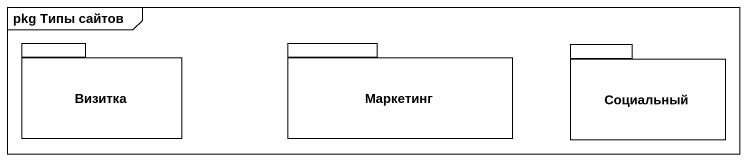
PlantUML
@startuml
mainframe pkg Типы сайтов
package Визитка {
}
package Маркетинг {
}
package Социальный {
}
@enduml
